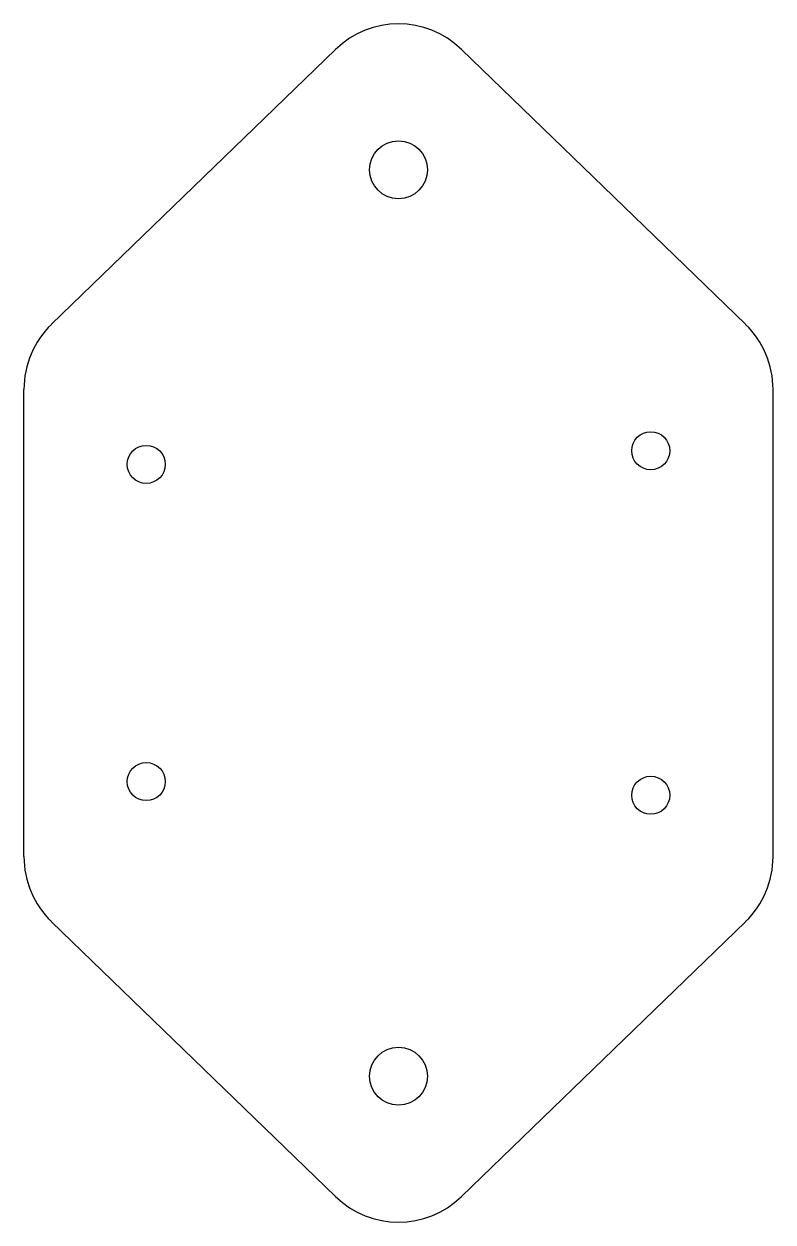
# Model space of a CAD drawing. Extents: x 49 to 131, y 54 to 186.
import ezdxf

# ---------------------------------------------------------------- set-up
doc = ezdxf.new("R2010")
doc.units = 0
doc.layers.add('画層0', color=250, linetype='CONTINUOUS')

msp = doc.modelspace()

# ---------------------------------------------------------------- linework, layer by layer
at = {"layer": '画層0', "linetype": 'CONTINUOUS'}
for p, q in [((83.05, 183.27), (51.7, 152.95)), ((96.95, 183.27), (128.3, 152.95)), ((48.65, 94.24), (48.65, 145.76)), ((131.35, 94.24), (131.35, 145.76)), ((51.7, 87.05), (83.05, 56.73)), ((96.95, 56.73), (128.3, 87.05))]:
    msp.add_line(p, q, dxfattribs=at)
for centre, radius in [((90, 170), 3.2), ((117.85, 139), 2.1), ((62.15, 137.5), 2.1), ((62.15, 102.5), 2.1), ((117.85, 101), 2.1), ((90, 70), 3.2)]:
    msp.add_circle(centre, radius, dxfattribs=at)
for centre, start, end in [((90, 176.09), 45.9507, 134.0493), ((58.65, 145.76), 134.0493, 180), ((121.35, 145.76), 0, 45.9507), ((58.65, 94.24), 180, -134.0493), ((121.35, 94.24), -45.9507, 0), ((90, 63.91), -134.0493, -45.9507)]:
    msp.add_arc(centre, 10, start, end, dxfattribs=at)

doc.saveas('drawing.dxf')
